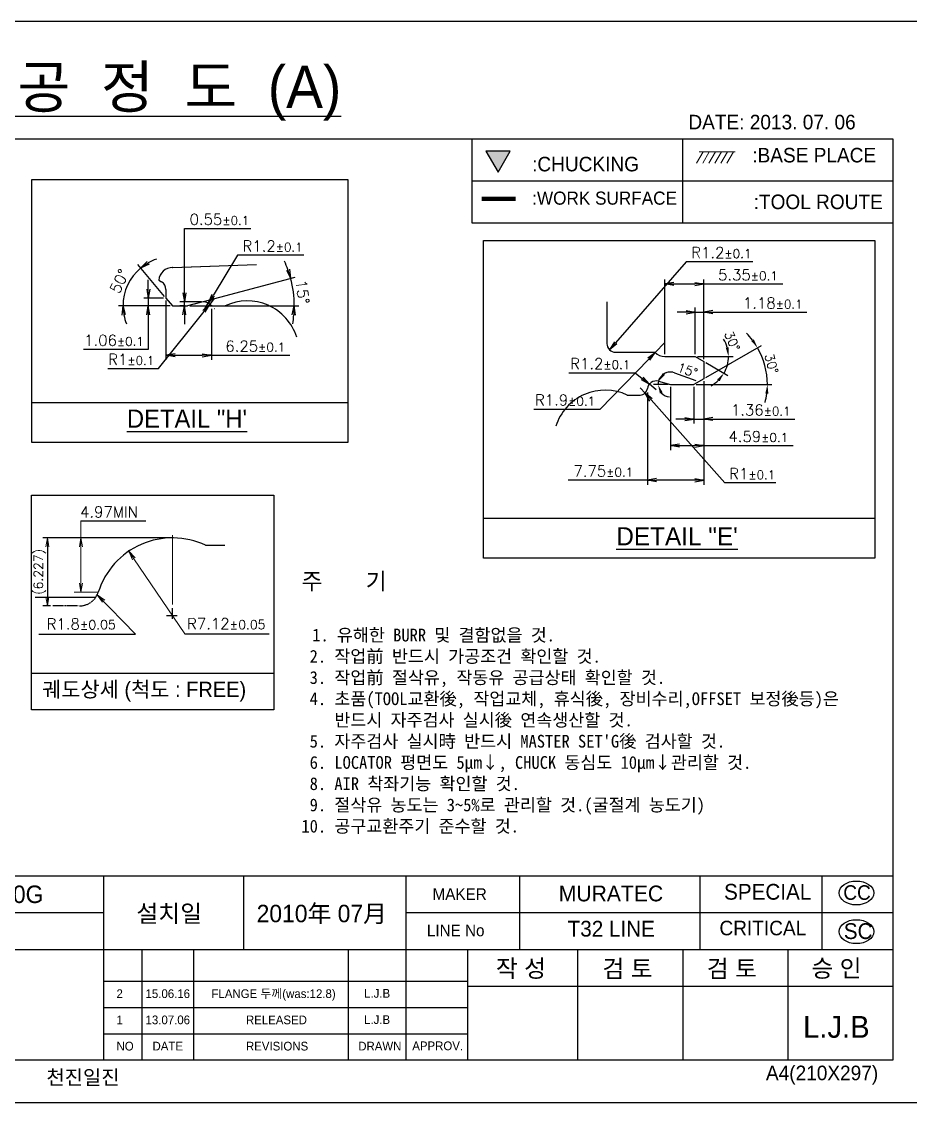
# Model space of a CAD drawing. Header units: millimetres. Extents: x 886 to 3826, y 980 to 1980.
# Drawn here: x 1056.8 to 1301, y 1682.6 to 1979.6 of the extents above; entities that cross this region are included whole.
import ezdxf

# ---------------------------------------------------------------- set-up
doc = ezdxf.new("R2010")
doc.units = ezdxf.units.MM
doc.linetypes.add('CENTER2', pattern=[28.575, 19.05, -3.175, 3.175, -3.175])
doc.linetypes.add('HIDDEN', pattern=[0.375, 0.25, -0.125])
for name, color, linetype, lineweight in [('\\M+3B0A1\\M+3B0F8\\M+3BACE', 5, 'Continuous', 13), ('\\M+3B1E2\\M+3C1D8\\M+3B8E9', 111, 'Continuous', 9), ('center', 1, 'CENTER2', 13), ('DIM', 1, 'Continuous', 13)]:
    doc.layers.add(name, color=color, linetype=linetype, lineweight=lineweight)
doc.styles.add('GHS', font='Gulim.ttf')
doc.styles.add('ROMANS', font='ROMANS.shx', dxfattribs={"height": 3})
doc.styles.get("Standard").update_dxf_attribs({"font": 'txt.shx', "bigfont": 'whgtxt.shx'})
doc.styles.add('STYLE1', font='txt.shx')
doc.dimstyles.new('2\\M+3B9E8', dxfattribs={"dimtxt": 3, "dimasz": 2.5, "dimexe": 1.25, "dimexo": 0.625, "dimgap": 1, "dimtad": 1, "dimtoh": 1, "dimlfac": 0.5, "dimdsep": 46, "dimtxsty": 'ROMANS', "dimblk": 'OPEN', "dimcen": 0, "dimadec": 0, "dimazin": 0, "dimtol": 1, "dimtp": 0.03, "dimtm": 0.03, "dimtfac": 0.8, "dimtmove": 0, "dimatfit": 3, "dimldrblk": 'OPEN', "dimfxl": 0, "dimarcsym": 0})
doc.dimstyles.new('ISO-25', dxfattribs={"dimtxt": 2.5, "dimasz": 2.5, "dimexe": 1.25, "dimexo": 0.625, "dimtad": 1, "dimtxsty": 'Standard', "dimcen": 2.5, "dimadec": 0, "dimazin": 0, "dimtfac": 1, "dimtmove": 0, "dimatfit": 3, "dimfxl": 0, "dimarcsym": 0})

# ---------------------------------------------------------------- blocks, each defined once
blk = doc.blocks.new('_Open')
at = {"color": 0, "linetype": 'ByBlock', "lineweight": -2}
for p, q in [((-1, 0.17), (0, 0)), ((-1, -0.17), (0, 0)), ((0, 0), (-1, 0))]:
    blk.add_line(p, q, dxfattribs=at)
blk = doc.blocks.new('*D25')
at = {"color": 0, "lineweight": -2, "transparency": 16777216}
for p, q in [((1239.4, 1913.62), (1219.95, 1891.3)), ((1257.63, 1913.62), (1239.4, 1913.62))]:
    blk.add_line(p, q, dxfattribs=at)
at = {"layer": 'Defpoints', "color": 0, "transparency": 16777216}
for p in [(1218.31, 1889.41), (1219.88, 1891.22)]:
    blk.add_point(p, dxfattribs=at)
at = {"color": 0, "lineweight": -2, "transparency": 16777216, "xscale": 2.5, "yscale": 2.5, "zscale": 2.5, "rotation": 228.9256780784395}
blk.add_blockref('_Open', (1218.31, 1889.41), dxfattribs=at)
at = {"color": 0, "transparency": 16777216, "insert": (1249.01, 1916.12), "char_height": 3, "attachment_point": 5, "style": 'ROMANS'}
blk.add_mtext('R1.2{\\H2.400000;±0.1}', dxfattribs=at)
blk = doc.blocks.new('*D114')
at = {"layer": 'Defpoints', "color": 0, "transparency": 16777216}
for p in [(1086.88, 1908.93), (1096.43, 1903.6), (1098.2, 1901.48), (1098.2, 1901.48), (1102.39, 1901.48)]:
    blk.add_point(p, dxfattribs=at)
at = {"layer": 'DIM', "color": 0, "lineweight": -2, "transparency": 16777216}
for p, q in [((1096.03, 1904.08), (1088.69, 1912.82)), ((1097.58, 1901.48), (1083.4, 1901.48))]:
    blk.add_line(p, q, dxfattribs=at)
for start, end in [(108.829, 119.4145), (130, 180), (190.5855, 201.171)]:
    blk.add_arc((1098.2, 1901.48), 13.55, start, end, dxfattribs=at)
at = {"layer": 'DIM', "color": 0, "lineweight": -2, "transparency": 16777216, "xscale": 2.5, "yscale": 2.5, "zscale": 2.5}
for p, rotation in [((1089.49, 1911.86), 214.7072453972149), ((1084.65, 1901.48), 95.29275460277445)]:
    blk.add_blockref('_Open', p, dxfattribs=dict(at, rotation=rotation))
at = {"layer": 'DIM', "color": 0, "transparency": 16777216, "insert": (1083.66, 1908.27), "char_height": 3, "attachment_point": 5, "rotation": 65, "style": 'ROMANS'}
blk.add_mtext('50°', dxfattribs=at)
blk = doc.blocks.new('*D115')
at = {"color": 0, "lineweight": -2, "transparency": 16777216}
for p, q in [((1091.57, 1906.1), (1091.57, 1908.6)), ((1095.8, 1903.6), (1090.32, 1903.6)), ((1097.58, 1901.48), (1090.32, 1901.48)), ((1091.57, 1903.6), (1091.57, 1901.48)), ((1091.57, 1898.98), (1091.57, 1889.52)), ((1091.57, 1889.52), (1073.77, 1889.52))]:
    blk.add_line(p, q, dxfattribs=at)
at = {"layer": 'Defpoints', "color": 0, "transparency": 16777216}
for p in [(1091.57, 1903.6), (1096.43, 1903.6), (1098.2, 1901.48)]:
    blk.add_point(p, dxfattribs=at)
at = {"color": 0, "lineweight": -2, "transparency": 16777216, "xscale": 2.5, "yscale": 2.5, "zscale": 2.5}
for p, rotation in [((1091.57, 1903.6), 270), ((1091.57, 1901.48), 90)]:
    blk.add_blockref('_Open', p, dxfattribs=dict(at, rotation=rotation))
at = {"color": 0, "transparency": 16777216, "insert": (1082.17, 1892.02), "char_height": 3, "attachment_point": 5, "style": 'ROMANS'}
blk.add_mtext('1.06{\\H2.400000;±0.1}', dxfattribs=at)
blk = doc.blocks.new('*D116')
at = {"color": 0, "lineweight": -2, "transparency": 16777216}
for p, q in [((1096.43, 1902.98), (1096.43, 1886.65)), ((1108.93, 1900.69), (1108.93, 1886.65)), ((1098.93, 1887.9), (1106.43, 1887.9)), ((1108.93, 1887.9), (1130.51, 1887.9))]:
    blk.add_line(p, q, dxfattribs=at)
at = {"layer": 'Defpoints', "color": 0, "transparency": 16777216}
for p in [(1096.43, 1903.6), (1108.93, 1901.31), (1108.93, 1887.9)]:
    blk.add_point(p, dxfattribs=at)
at = {"color": 0, "lineweight": -2, "transparency": 16777216, "xscale": 2.5, "yscale": 2.5, "zscale": 2.5, "rotation": 180}
blk.add_blockref('_Open', (1096.43, 1887.9), dxfattribs=at)
at = {"color": 0, "lineweight": -2, "transparency": 16777216, "xscale": 2.5, "yscale": 2.5, "zscale": 2.5}
blk.add_blockref('_Open', (1108.93, 1887.9), dxfattribs=at)
at = {"color": 0, "transparency": 16777216, "insert": (1120.97, 1890.4), "char_height": 3, "attachment_point": 5, "style": 'ROMANS'}
blk.add_mtext('6.25{\\H2.400000;±0.1}', dxfattribs=at)
blk = doc.blocks.new('*D117')
at = {"layer": 'Defpoints', "color": 0, "transparency": 16777216}
for p in [(1131.24, 1906.57), (1098.2, 1901.48), (1102.39, 1901.48), (1102.39, 1901.48), (1106.19, 1902.5)]:
    blk.add_point(p, dxfattribs=at)
at = {"layer": 'DIM', "color": 0, "lineweight": -2, "transparency": 16777216}
for p, q in [((1106.79, 1902.66), (1131.9, 1909.39)), ((1103.01, 1901.48), (1132.94, 1901.48))]:
    blk.add_line(p, q, dxfattribs=at)
for start, end in [(19.8903, 24.7805), (0, 15), (350.2195, 355.1097)]:
    blk.add_arc((1102.39, 1901.48), 29.3, start, end, dxfattribs=at)
at = {"layer": 'DIM', "color": 0, "lineweight": -2, "transparency": 16777216, "xscale": 2.5, "yscale": 2.5, "zscale": 2.5}
for p, rotation in [((1130.69, 1909.07), 287.4451346900052), ((1131.69, 1901.48), 87.55486530999929)]:
    blk.add_blockref('_Open', p, dxfattribs=dict(at, rotation=rotation))
at = {"layer": 'DIM', "color": 0, "transparency": 16777216, "insert": (1133.96, 1905.31), "char_height": 3, "attachment_point": 5, "rotation": 276.9107, "style": 'ROMANS'}
blk.add_mtext('15°', dxfattribs=at)
blk = doc.blocks.new('*D118')
at = {"layer": 'Defpoints', "color": 0, "transparency": 16777216}
for p in [(1108.06, 1902.23), (1106.81, 1900.18)]:
    blk.add_point(p, dxfattribs=at)
at = {"layer": 'DIM', "color": 0, "lineweight": -2, "transparency": 16777216}
for p, q in [((1116.12, 1915.41), (1109.37, 1904.36)), ((1134.35, 1915.41), (1116.12, 1915.41)), ((1106.81, 1900.18), (1108.06, 1902.23))]:
    blk.add_line(p, q, dxfattribs=at)
at = {"layer": 'DIM', "color": 0, "lineweight": -2, "transparency": 16777216, "xscale": 2.5, "yscale": 2.5, "zscale": 2.5, "rotation": 238.5512078849313}
blk.add_blockref('_Open', (1108.06, 1902.23), dxfattribs=at)
at = {"layer": 'DIM', "color": 0, "transparency": 16777216, "insert": (1125.74, 1917.91), "char_height": 3, "attachment_point": 5, "style": 'ROMANS'}
blk.add_mtext('R1.2{\\H2.400000;±0.1}', dxfattribs=at)
blk = doc.blocks.new('*D119')
at = {"layer": 'Defpoints', "color": 0, "transparency": 16777216}
for p in [(1101.51, 1902.58), (1102.39, 1901.48), (1106.81, 1902.58)]:
    blk.add_point(p, dxfattribs=at)
at = {"layer": 'DIM', "color": 0, "lineweight": -2, "transparency": 16777216}
for p, q in [((1101.51, 1905.08), (1101.51, 1922.76)), ((1101.51, 1922.76), (1119.74, 1922.76)), ((1106.18, 1902.58), (1100.26, 1902.58)), ((1101.76, 1901.48), (1100.26, 1901.48)), ((1101.51, 1901.48), (1101.51, 1902.58)), ((1101.51, 1898.98), (1101.51, 1896.48))]:
    blk.add_line(p, q, dxfattribs=at)
at = {"layer": 'DIM', "color": 0, "lineweight": -2, "transparency": 16777216, "xscale": 2.5, "yscale": 2.5, "zscale": 2.5}
for p, rotation in [((1101.51, 1902.58), 270), ((1101.51, 1901.48), 90)]:
    blk.add_blockref('_Open', p, dxfattribs=dict(at, rotation=rotation))
at = {"layer": 'DIM', "color": 0, "transparency": 16777216, "insert": (1111.13, 1925.26), "char_height": 3, "attachment_point": 5, "style": 'ROMANS'}
blk.add_mtext('0.55{\\H2.400000;±0.1}', dxfattribs=at)
blk = doc.blocks.new('*D120')
at = {"color": 0, "lineweight": -2, "transparency": 16777216}
for p, q in [((1233.5, 1888.2), (1233.5, 1908.75)), ((1236, 1907.5), (1241.7, 1907.5)), ((1244.2, 1886.83), (1244.2, 1908.75)), ((1244.2, 1907.5), (1265.93, 1907.5))]:
    blk.add_line(p, q, dxfattribs=at)
at = {"layer": 'Defpoints', "color": 0, "transparency": 16777216}
for p in [(1244.2, 1907.5), (1233.5, 1887.57), (1244.2, 1886.21)]:
    blk.add_point(p, dxfattribs=at)
at = {"color": 0, "lineweight": -2, "transparency": 16777216, "xscale": 2.5, "yscale": 2.5, "zscale": 2.5, "rotation": 180}
blk.add_blockref('_Open', (1233.5, 1907.5), dxfattribs=at)
at = {"color": 0, "lineweight": -2, "transparency": 16777216, "xscale": 2.5, "yscale": 2.5, "zscale": 2.5}
blk.add_blockref('_Open', (1244.2, 1907.5), dxfattribs=at)
at = {"color": 0, "transparency": 16777216, "insert": (1256.32, 1910), "char_height": 3, "attachment_point": 5, "style": 'ROMANS'}
blk.add_mtext('5.35{\\H2.400000;±0.1}', dxfattribs=at)
blk = doc.blocks.new('*D121')
at = {"color": 0, "lineweight": -2, "transparency": 16777216}
for p, q in [((1241.84, 1888.2), (1241.84, 1900.99)), ((1244.2, 1886.83), (1244.2, 1900.99)), ((1239.34, 1899.74), (1236.84, 1899.74)), ((1241.84, 1899.74), (1244.2, 1899.74)), ((1246.7, 1899.74), (1272.55, 1899.74))]:
    blk.add_line(p, q, dxfattribs=at)
at = {"layer": 'Defpoints', "color": 0, "transparency": 16777216}
for p in [(1241.84, 1899.74), (1241.84, 1887.57), (1244.2, 1886.21)]:
    blk.add_point(p, dxfattribs=at)
at = {"color": 0, "lineweight": -2, "transparency": 16777216, "xscale": 2.5, "yscale": 2.5, "zscale": 2.5}
blk.add_blockref('_Open', (1241.84, 1899.74), dxfattribs=at)
at = {"color": 0, "lineweight": -2, "transparency": 16777216, "xscale": 2.5, "yscale": 2.5, "zscale": 2.5, "rotation": 180}
blk.add_blockref('_Open', (1244.2, 1899.74), dxfattribs=at)
at = {"color": 0, "transparency": 16777216, "insert": (1263.15, 1902.24), "char_height": 3, "attachment_point": 5, "style": 'ROMANS'}
blk.add_mtext('1.18{\\H2.400000;±0.1}', dxfattribs=at)
blk = doc.blocks.new('*D122')
at = {"color": 0, "lineweight": -2, "transparency": 16777216}
for p, q in [((1233.5, 1891.37), (1230.85, 1888.65)), ((1215.7, 1873.12), (1229.1, 1886.86)), ((1197.47, 1873.12), (1215.7, 1873.12))]:
    blk.add_line(p, q, dxfattribs=at)
at = {"layer": 'Defpoints', "color": 0, "transparency": 16777216}
for p in [(1233.5, 1891.37), (1230.85, 1888.65)]:
    blk.add_point(p, dxfattribs=at)
at = {"color": 0, "lineweight": -2, "transparency": 16777216, "xscale": 2.5, "yscale": 2.5, "zscale": 2.5, "rotation": 45.70872396296534}
blk.add_blockref('_Open', (1230.85, 1888.65), dxfattribs=at)
at = {"color": 0, "transparency": 16777216, "insert": (1206.08, 1875.62), "char_height": 3, "attachment_point": 5, "style": 'ROMANS'}
blk.add_mtext('R1.9{\\H2.400000;±0.1}', dxfattribs=at)
blk = doc.blocks.new('*D123')
at = {"color": 0, "lineweight": -2, "transparency": 16777216}
for p, q in [((1207.14, 1883.11), (1225.37, 1883.11)), ((1225.37, 1883.11), (1227.3, 1881.53)), ((1231.1, 1878.44), (1229.24, 1879.95))]:
    blk.add_line(p, q, dxfattribs=at)
at = {"layer": 'Defpoints', "color": 0, "transparency": 16777216}
for p in [(1229.24, 1879.95), (1231.1, 1878.44)]:
    blk.add_point(p, dxfattribs=at)
at = {"color": 0, "lineweight": -2, "transparency": 16777216, "xscale": 2.5, "yscale": 2.5, "zscale": 2.5, "rotation": 320.8261645105659}
blk.add_blockref('_Open', (1229.24, 1879.95), dxfattribs=at)
at = {"color": 0, "transparency": 16777216, "insert": (1215.75, 1885.61), "char_height": 3, "attachment_point": 5, "style": 'ROMANS'}
blk.add_mtext('R1.2{\\H2.400000;±0.1}', dxfattribs=at)
blk = doc.blocks.new('*D124')
at = {"color": 0, "lineweight": -2, "transparency": 16777216}
for p, q in [((1244.2, 1880.81), (1244.2, 1869.12)), ((1241.49, 1879.25), (1241.49, 1869.12)), ((1238.99, 1870.37), (1236.49, 1870.37)), ((1241.49, 1870.37), (1244.2, 1870.37)), ((1246.7, 1870.37), (1269.25, 1870.37))]:
    blk.add_line(p, q, dxfattribs=at)
at = {"layer": 'Defpoints', "color": 0, "transparency": 16777216}
for p in [(1244.2, 1881.44), (1241.49, 1879.87), (1241.49, 1870.37)]:
    blk.add_point(p, dxfattribs=at)
at = {"color": 0, "lineweight": -2, "transparency": 16777216, "xscale": 2.5, "yscale": 2.5, "zscale": 2.5}
blk.add_blockref('_Open', (1241.49, 1870.37), dxfattribs=at)
at = {"color": 0, "lineweight": -2, "transparency": 16777216, "xscale": 2.5, "yscale": 2.5, "zscale": 2.5, "rotation": 180}
blk.add_blockref('_Open', (1244.2, 1870.37), dxfattribs=at)
at = {"color": 0, "transparency": 16777216, "insert": (1259.85, 1872.87), "char_height": 3, "attachment_point": 5, "style": 'ROMANS'}
blk.add_mtext('1.36{\\H2.400000;±0.1}', dxfattribs=at)
blk = doc.blocks.new('*D125')
at = {"color": 0, "lineweight": -2, "transparency": 16777216}
for p, q in [((1244.2, 1880.81), (1244.2, 1861.83)), ((1235.02, 1879.25), (1235.02, 1861.83)), ((1237.52, 1863.08), (1241.7, 1863.08)), ((1244.2, 1863.08), (1268.79, 1863.08))]:
    blk.add_line(p, q, dxfattribs=at)
at = {"layer": 'Defpoints', "color": 0, "transparency": 16777216}
for p in [(1244.2, 1881.44), (1235.02, 1879.87), (1235.02, 1863.08)]:
    blk.add_point(p, dxfattribs=at)
at = {"color": 0, "lineweight": -2, "transparency": 16777216, "xscale": 2.5, "yscale": 2.5, "zscale": 2.5, "rotation": 180}
blk.add_blockref('_Open', (1235.02, 1863.08), dxfattribs=at)
at = {"color": 0, "lineweight": -2, "transparency": 16777216, "xscale": 2.5, "yscale": 2.5, "zscale": 2.5}
blk.add_blockref('_Open', (1244.2, 1863.08), dxfattribs=at)
at = {"color": 0, "transparency": 16777216, "insert": (1259.17, 1865.58), "char_height": 3, "attachment_point": 5, "style": 'ROMANS'}
blk.add_mtext('4.59{\\H2.400000;±0.1}', dxfattribs=at)
blk = doc.blocks.new('*D126')
at = {"color": 0, "linetype": 'ByBlock', "lineweight": -2, "transparency": 16777216}
for p, q in [((1242.46, 1887.57), (1252.23, 1887.57)), ((1244.74, 1885.89), (1250.84, 1882.37))]:
    blk.add_line(p, q, dxfattribs=at)
for start, end in [(15.7133, 31.4267), (330, 0), (298.5733, 314.2867)]:
    blk.add_arc((1241.84, 1887.57), 9.14, start, end, dxfattribs=at)
at = {"color": 0, "linetype": 'ByBlock', "transparency": 16777216}
for points in [[(1251.05, 1890.11), (1250.23, 1889.99), (1250.98, 1887.57)], [(1247.89, 1881.28), (1248.55, 1880.77), (1249.76, 1883)]]:
    blk.add_solid(points, dxfattribs=at)
at = {"layer": 'Defpoints', "color": 0, "linetype": 'ByBlock', "transparency": 16777216}
for p in [(1233.5, 1887.57), (1241.84, 1887.57), (1241.84, 1887.57), (1244.2, 1886.21), (1250.43, 1884.44)]:
    blk.add_point(p, dxfattribs=at)
at = {"color": 0, "linetype": 'ByBlock', "transparency": 16777216, "insert": (1252.01, 1891.8), "char_height": 2.5, "attachment_point": 5, "rotation": 292.5651}
blk.add_mtext('30°', dxfattribs=at)
blk = doc.blocks.new('*D127')
at = {"color": 0, "linetype": 'ByBlock', "lineweight": -2, "transparency": 16777216}
for p, q in [((1244.74, 1881.75), (1260.05, 1890.59)), ((1242.12, 1879.87), (1262.93, 1879.87))]:
    blk.add_line(p, q, dxfattribs=at)
for start, end in [(37.1011, 44.2022), (360, 30), (345.7978, 352.8989)]:
    blk.add_arc((1241.49, 1879.87), 20.18, start, end, dxfattribs=at)
at = {"color": 0, "linetype": 'ByBlock', "transparency": 16777216}
for points in [[(1257.94, 1892.28), (1257.24, 1891.82), (1258.97, 1889.96)], [(1261.1, 1877.4), (1261.94, 1877.35), (1261.68, 1879.87)]]:
    blk.add_solid(points, dxfattribs=at)
at = {"layer": 'Defpoints', "color": 0, "linetype": 'ByBlock', "transparency": 16777216}
for p in [(1261.37, 1883.38), (1244.2, 1881.44), (1235.02, 1879.87), (1241.49, 1879.87), (1241.49, 1879.87)]:
    blk.add_point(p, dxfattribs=at)
at = {"color": 0, "linetype": 'ByBlock', "transparency": 16777216, "insert": (1262.8, 1885.58), "char_height": 2.5, "attachment_point": 5, "rotation": 285}
blk.add_mtext('30°', dxfattribs=at)
blk = doc.blocks.new('*D128')
at = {"color": 0, "lineweight": -2, "transparency": 16777216}
for p, q in [((1244.2, 1880.81), (1244.2, 1852.33)), ((1228.7, 1877.65), (1228.7, 1852.33)), ((1228.7, 1853.58), (1206.97, 1853.58)), ((1241.7, 1853.58), (1231.2, 1853.58))]:
    blk.add_line(p, q, dxfattribs=at)
at = {"layer": 'Defpoints', "color": 0, "transparency": 16777216}
for p in [(1244.2, 1881.44), (1228.7, 1878.27), (1228.7, 1853.58)]:
    blk.add_point(p, dxfattribs=at)
at = {"color": 0, "lineweight": -2, "transparency": 16777216, "xscale": 2.5, "yscale": 2.5, "zscale": 2.5, "rotation": 180}
blk.add_blockref('_Open', (1228.7, 1853.58), dxfattribs=at)
at = {"color": 0, "lineweight": -2, "transparency": 16777216, "xscale": 2.5, "yscale": 2.5, "zscale": 2.5}
blk.add_blockref('_Open', (1244.2, 1853.58), dxfattribs=at)
at = {"color": 0, "transparency": 16777216, "insert": (1216.59, 1856.08), "char_height": 3, "attachment_point": 5, "style": 'ROMANS'}
blk.add_mtext('7.75{\\H2.400000;±0.1}', dxfattribs=at)
blk = doc.blocks.new('*D129')
at = {"color": 0, "linetype": 'ByBlock', "lineweight": -2, "transparency": 16777216}
for p, q in [((1236.15, 1883.09), (1242.04, 1881.01)), ((1234.39, 1879.87), (1230.36, 1879.87))]:
    blk.add_line(p, q, dxfattribs=at)
for start, end in [(70.6045, 165), (78.9137, 121.9569), (165, 180), (223.0431, 266.0863)]:
    blk.add_arc((1235.02, 1879.87), 3.41, start, end, dxfattribs=at)
at = {"color": 0, "linetype": 'ByBlock', "transparency": 16777216}
for points in [[(1233.55, 1882.51), (1232.88, 1883.01), (1231.72, 1880.75)], [(1232.14, 1877.39), (1232.91, 1877.7), (1231.61, 1879.87)]]:
    blk.add_solid(points, dxfattribs=at)
at = {"layer": 'Defpoints', "color": 0, "linetype": 'ByBlock', "transparency": 16777216}
for p in [(1231.62, 1880.17), (1231.72, 1880.75), (1235.02, 1879.87), (1235.02, 1879.87), (1241.49, 1879.87)]:
    blk.add_point(p, dxfattribs=at)
at = {"color": 0, "linetype": 'ByBlock', "transparency": 16777216, "insert": (1239.72, 1883.82), "char_height": 2.5, "attachment_point": 5, "rotation": 340.6045}
blk.add_mtext('15°', dxfattribs=at)
blk = doc.blocks.new('A$C244604A2')
at = {"color": 7}
for p, q in [((3.83, 19.17), (26.89, 19.97)), ((1.97, 13.1), (1.97, 10.7)), ((1.97, 10.7), (3.75, 8.59)), ((3.75, 8.59), (7.94, 8.59))]:
    blk.add_line(p, q, dxfattribs=at)
at = {"color": 7, "linetype": 'ByBlock'}
for p, q in [((0, 15.63), (0.77, 15.18)), ((11.74, 9.6), (7.94, 8.59)), ((11.74, 9.6), (9.8, 9.09))]:
    blk.add_line(p, q, dxfattribs=at)
at = {"color": 7, "linetype": 'ByBlock', "ltscale": 0.2}
blk.add_line((15.27, 8.59), (18.28, 8.59), dxfattribs=at)
at = {"color": 7}
blk.add_arc((3.97, 15.17), 4, 92, 173.4873, dxfattribs=at)
at = {"color": 7, "linetype": 'ByBlock'}
for centre, radius, start, end in [((-0.43, 13.1), 2.4, 0, 60), ((12.36, 7.29), 2.4, 48.5904, 105), ((15.27, 10.59), 2, 228.5904, 270), ((24.34, -4.3), 14.24, 17.5721, 115.1975)]:
    blk.add_arc(centre, radius, start, end, dxfattribs=at)
blk = doc.blocks.new('*D150')
at = {"layer": 'Defpoints', "color": 0, "transparency": 16777216}
for p in [(1108.47, 1901.92), (1109.72, 1903.48)]:
    blk.add_point(p, dxfattribs=at)
at = {"layer": 'DIM', "color": 0, "lineweight": -2, "transparency": 16777216}
for p, q in [((1109.72, 1903.48), (1108.47, 1901.92)), ((1094.37, 1884.27), (1106.91, 1899.97)), ((1080.43, 1884.27), (1094.37, 1884.27))]:
    blk.add_line(p, q, dxfattribs=at)
at = {"layer": 'DIM', "color": 0, "lineweight": -2, "transparency": 16777216, "xscale": 2.5, "yscale": 2.5, "zscale": 2.5, "rotation": 51.37030931723183}
blk.add_blockref('_Open', (1108.47, 1901.92), dxfattribs=at)
at = {"layer": 'DIM', "color": 0, "transparency": 16777216, "insert": (1086.9, 1886.77), "char_height": 3, "attachment_point": 5, "style": 'ROMANS'}
blk.add_mtext('R1{\\H2.400000;±0.1}', dxfattribs=at)
blk = doc.blocks.new('A$C57777B8A')
at = {"color": 7}
for p, q in [((14.05, 34.22), (14.05, 22.73)), ((16.45, 20.33), (27.24, 20.33)), ((29.95, 19.19), (38.29, 19.19)), ((38.29, 19.19), (40.65, 17.82)), ((40.65, 17.82), (40.65, 13.05)), ((28.17, 12.37), (31.47, 11.49)), ((40.65, 13.05), (37.94, 11.49)), ((31.47, 11.49), (37.94, 11.49))]:
    blk.add_line(p, q, dxfattribs=at)
at = {"color": 7, "linetype": 'ByBlock', "ltscale": 0.2}
blk.add_line((19.64, 8.59), (23.19, 8.59), dxfattribs=at)
at = {"color": 7}
for centre, start, end in [((16.45, 22.73), 180, 270), ((27.55, 10.05), 75, 172.9986)]:
    blk.add_arc(centre, 2.4, start, end, dxfattribs=at)
at = {"color": 7, "linetype": 'ByBlock'}
for centre, radius, start, end in [((29.95, 22.99), 3.8, 224.427, 270), ((13.58, -4.3), 14.24, 64.8025, 162.4279), ((23.19, 10.59), 2, 270, 352.9986)]:
    blk.add_arc(centre, radius, start, end, dxfattribs=at)
blk = doc.blocks.new('*D152')
at = {"color": 0, "lineweight": -2, "transparency": 16777216}
for p, q in [((1226.74, 1878.97), (1228.07, 1877.48)), ((1250.02, 1852.87), (1229.73, 1875.61)), ((1263.97, 1852.87), (1250.02, 1852.87))]:
    blk.add_line(p, q, dxfattribs=at)
at = {"layer": 'Defpoints', "color": 0, "transparency": 16777216}
for p in [(1226.74, 1878.97), (1228.07, 1877.48)]:
    blk.add_point(p, dxfattribs=at)
at = {"color": 0, "lineweight": -2, "transparency": 16777216, "xscale": 2.5, "yscale": 2.5, "zscale": 2.5, "rotation": 131.739949090961}
blk.add_blockref('_Open', (1228.07, 1877.48), dxfattribs=at)
at = {"color": 0, "transparency": 16777216, "insert": (1257.5, 1855.37), "char_height": 3, "attachment_point": 5, "style": 'ROMANS'}
blk.add_mtext('R1{\\H2.400000;±0.1}', dxfattribs=at)
blk = doc.blocks.new('A$C5E933885')
at = {"color": 7, "linetype": 'ByBlock', "ltscale": 0.2}
blk.add_line((46.8, 20.18), (52.12, 20.18), dxfattribs=at)
at = {"color": 0, "linetype": 'ByBlock'}
blk.add_line((0, 5.93), (16.69, 5.93), dxfattribs=at)
at = {"color": 6, "linetype": 'HIDDEN'}
blk.add_line((11.84, 3.53), (4.85, 3.53), dxfattribs=at)
at = {"color": 1}
for p, q in [((36.08, 0.85), (38.98, 0.85)), ((37.71, 0), (37.71, 2.9))]:
    blk.add_line(p, q, dxfattribs=at)
at = {"color": 7, "linetype": 'ByBlock'}
blk.add_arc((37.71, 0.85), 21.36, 64.8025, 162.4279, dxfattribs=at)
at = {"color": 0, "linetype": 'ByBlock'}
blk.add_arc((12.2, 8.93), 5.4, 326.2319, 342.4279, dxfattribs=at)
at = {"color": 6, "linetype": 'HIDDEN'}
blk.add_arc((12.2, 8.93), 5.4, 270, 326.2319, dxfattribs=at)

msp = doc.modelspace()

# ---------------------------------------------------------------- hatches: boundary and pattern name
msp.add_hatch(color=256).paths.add_polyline_path([(1187.6662, 1938.1947), (1191.0187, 1944.0014), (1184.3136, 1944.0014)])

# ---------------------------------------------------------------- linework, layer by layer
for p, q in [((1296.2424, 1947.3114), (895.6687, 1947.3114)), ((1296.2424, 1935.7425), (1180.5533, 1935.7425)), ((1296.2424, 1924.1735), (1180.5533, 1924.1735)), ((1098.288, 1912.0659), (1121.3464, 1912.8711)), ((1096.4276, 1905.9966), (1096.4276, 1903.6002)), ((1096.4276, 1903.6002), (1098.2048, 1901.4822)), ((1098.2048, 1901.4822), (1102.3887, 1901.4822)), ((1217.603, 1901.5651), (1217.603, 1891.1117)), ((1109.81, 1900.7822), (1109.8605, 1900.7822)), ((1220.003, 1888.7117), (1230.7893, 1888.7117)), ((1233.503, 1887.5717), (1241.837, 1887.5717)), ((1241.837, 1887.5717), (1244.203, 1886.2057)), ((1244.203, 1886.2057), (1244.203, 1881.4377)), ((1231.7242, 1880.7536), (1235.0155, 1879.8717)), ((1244.203, 1881.4377), (1241.4906, 1879.8717)), ((1235.0155, 1879.8717), (1241.4906, 1879.8717)), ((1146.4649, 1874.8135), (1059.5227, 1874.8135)), ((1183.6408, 1843.1604), (1291.1948, 1843.1604)), ((1059.5227, 1800.5073), (1126.2272, 1800.5073)), ((895.6687, 1744.8554), (1296.2424, 1744.8554)), ((1079.3253, 1744.8554), (1079.3253, 1694.2413)), ((1117.7358, 1744.8554), (1117.7358, 1724.6098)), ((1162.3271, 1744.8554), (1162.3271, 1724.6098)), ((1193.5691, 1744.8554), (1193.5691, 1724.6098)), ((1243.0832, 1744.8554), (1243.0832, 1724.6098)), ((1276.6628, 1744.8554), (1276.6628, 1724.6098)), ((895.6687, 1734.7326), (1079.3253, 1734.7326)), ((1162.3271, 1734.7326), (1296.2424, 1734.7326)), ((1162.3271, 1734.7326), (1296.2424, 1734.7326)), ((1162.3271, 1734.7326), (1296.2424, 1734.7326)), ((1162.3271, 1734.7326), (1296.2424, 1734.7326)), ((1162.3984, 1734.7326), (1296.2424, 1734.7326)), ((895.6687, 1724.6098), (1296.2424, 1724.6098)), ((1089.8152, 1724.6098), (1089.8152, 1694.2413)), ((1104.0522, 1724.6098), (1104.0522, 1694.2413)), ((1146.5447, 1724.6098), (1146.5447, 1694.2413)), ((1162.3271, 1724.6098), (1162.3271, 1694.2413)), ((1179.2798, 1724.6098), (1179.2798, 1694.2413)), ((1209.4756, 1724.6098), (1209.4756, 1694.2413)), ((1238.3979, 1724.6098), (1238.3979, 1694.2413)), ((1267.3201, 1724.6098), (1267.3201, 1694.2413)), ((1079.3253, 1715.8617), (1179.2798, 1715.8617)), ((1179.2798, 1714.4869), (1296.2424, 1714.4869)), ((1079.3253, 1708.6549), (1179.2798, 1708.6549)), ((1079.3253, 1701.4481), (1179.2798, 1701.4481))]:
    msp.add_line(p, q)
at = {"color": 0, "linetype": 'ByBlock'}
for p, q in [((1094.4534, 1908.522), (1095.2276, 1908.075)), ((1106.1888, 1902.5004), (1102.3887, 1901.4822))]:
    msp.add_line(p, q, dxfattribs=at)
at = {"color": 1, "linetype": 'ByBlock'}
for p, q in [((1073.0849, 1842.3983), (1090.9342, 1842.3983)), ((1097.5934, 1837.7199), (1062.6085, 1837.7199)), ((1063.8585, 1835.2199), (1063.8585, 1821.5389)), ((1064.7298, 1819.0389), (1062.6085, 1819.0389)), ((1061.5092, 1811.2977), (1088.0551, 1811.2977)), ((1101.6008, 1811.3709), (1124.7633, 1811.3709))]:
    msp.add_line(p, q, dxfattribs=at)
for points in [[(895.6687, 1947.3114), (895.6687, 1694.2413), (1296.2424, 1694.2413), (1296.2424, 1947.3114)], [(1180.5533, 1924.1735), (1180.5533, 1947.3114)], [(1238.3979, 1924.1735), (1238.3979, 1947.3114)]]:
    msp.add_lwpolyline(points)
for points in [[(1187.6662, 1938.1947), (1191.0187, 1944.0014), (1184.3136, 1944.0014)], [(1146.4649, 1936.1074), (1059.5227, 1936.1074), (1059.5227, 1864.0345), (1146.4649, 1864.0345)], [(1183.6408, 1919.4064), (1291.1948, 1919.4064), (1291.1948, 1832.17), (1183.6408, 1832.17)], [(1059.5227, 1849.4682), (1126.0456, 1849.4682), (1126.0456, 1790.4932), (1059.5227, 1790.4932)]]:
    msp.add_lwpolyline(points, close=True)
msp.add_lwpolyline([(1242.6995, 1930.1688, 0, 2.8922, 0), (1247.0379, 1930.1688, 0, 0, 0), (1253.3601, 1930.1808, 0, 0, 0)], format="xyseb")
for centre, radius, start, end in [((1098.4276, 1908.0683), 4, 92, 173.487339), ((1220.003, 1891.1117), 2.4, 180, 270)]:
    msp.add_arc(centre, radius, start, end)
at = {"color": 0, "linetype": 'ByBlock'}
for centre, radius, start, end in [((1094.0276, 1905.9966), 2.4, 0, 60), ((1233.503, 1891.3717), 3.8, 224.427004, 270)]:
    msp.add_arc(centre, radius, start, end, dxfattribs=at)
at = {"color": 0, "lineweight": 30}
for centre in [(1286.1156, 1740.1396), (1286.1156, 1729.5095)]:
    msp.add_ellipse(centre, major_axis=(-4.7602, 0), ratio=0.69006599, dxfattribs=at)
at = {"layer": '\\M+3B0A1\\M+3B0F8\\M+3BACE', "const_width": 1.2}
msp.add_lwpolyline([(1183.2022, 1930.9024), (1192.518, 1930.9024)], dxfattribs=at)
at = {"layer": '\\M+3B1E2\\M+3C1D8\\M+3B8E9'}
for p, q in [((1242.2242, 1940.6585), (1244.041, 1943.8053)), ((1242.9374, 1943.8053), (1252.7805, 1943.8053)), ((1243.8941, 1940.6585), (1245.7109, 1943.8053)), ((1245.5639, 1940.6585), (1247.3807, 1943.8053)), ((1247.2337, 1940.6585), (1249.0505, 1943.8053)), ((1248.9035, 1940.6585), (1250.7203, 1943.8053)), ((1250.5734, 1940.6585), (1252.3902, 1943.8053))]:
    msp.add_line(p, q, dxfattribs=at)
at = {"layer": 'center'}
msp.add_line((1098.2184, 1819.4097), (1098.2184, 1840.2735), dxfattribs=at)
at = {"layer": 'Defpoints'}
msp.add_lwpolyline([(885.6642, 1682.5917), (1305.6642, 1682.5917), (1305.6642, 1979.5917), (885.6642, 1979.5917)], close=True, dxfattribs=at)
at = {"layer": 'DIM'}
for p, q in [((1073.0849, 1842.3983), (1073.0849, 1822.8086)), ((1098.2184, 1837.7199), (1071.1774, 1837.7199)), ((1101.6008, 1811.3709), (1086.0845, 1834.2576)), ((1077.8551, 1822.8086), (1071.1887, 1822.8086)), ((1088.0551, 1811.2977), (1077.5742, 1822.0997))]:
    msp.add_line(p, q, dxfattribs=at)

# ---------------------------------------------------------------- block references
at = {"color": 0, "linetype": 'ByBlock'}
for name, p in [('A$C244604A2', (1094.4534, 1892.8964)), ('A$C57777B8A', (1203.5495, 1868.3859)), ('A$C5E933885', (1060.5098, 1815.5075))]:
    msp.add_blockref(name, p, dxfattribs=at)
at = {"layer": 'DIM'}
for p, xscale, yscale, zscale, rotation in [((1063.8585, 1837.7199), 2.5, 2.5, 2.5, 90), ((1073.0849, 1837.7199), 2.5, 2.5, 2.5, 90), ((1086.2322, 1834.0398), 2.500000000000042, 2.500000000000042, 2.500000000000042, 124.1357112418201), ((1073.0849, 1822.8086), 2.5, 2.5, 2.5, 270), ((1063.8585, 1819.0389), 2.5, 2.5, 2.5, 270), ((1077.5742, 1822.0997), 2.500000000000033, 2.500000000000033, 2.500000000000033, 134.1357112418201)]:
    msp.add_blockref('_Open', p, dxfattribs=dict(at, xscale=xscale, yscale=yscale, zscale=zscale, rotation=rotation))

# ---------------------------------------------------------------- texts
at = {"attachment_point": 1, "style": 'GHS'}
for s, insert, char_height, width in [('{\\L제  조  공  정  도  (A)}', (1009.8015, 1967.4566), 11.568915, 251.89224), ('DATE: 2013. 07. 06', (1239.9679, 1953.9837), 4, 58.3546), (':CHUCKING ', (1197.0332, 1942.4402), 4, 30.545479), (':BASE PLACE', (1257.5207, 1944.8957), 4, 49.646599), (':WORK SURFACE', (1197.0585, 1932.8833), 3.6, 52.029352), (':TOOL ROUTE', (1257.8987, 1932.0657), 4, 35.749057), ('MAKER', (1169.6886, 1741.43), 3.2, 18.860868), ('SPECIAL', (1249.7666, 1742.6288), 4.33834, 18.86088), ('CC', (1282.5275, 1742.2595), 4, 18.86088), ('설치일', (1088.3177, 1736.8925), 4.8, 40.98192), ('2010年 07月', (1121.3581, 1736.8925), 4.8, 40.9819), ('CRITICAL', (1248.5021, 1732.506), 4, 18.86088), ('SC', (1282.6624, 1731.8231), 4.33834, 18.86088), ('LINE No', (1168.1339, 1731.4515), 3.2, 23.92952), ('작 성', (1187.0835, 1721.8088), 4.8, 22.93208), ('검 토', (1216.3459, 1721.7514), 4.8, 22.93208), ('검 토', (1245.0296, 1721.7639), 4.8, 22.93208), ('승 인', (1273.7499, 1721.8357), 4.8, 22.93208), ('2', (1082.8648, 1713.6645), 2.4, 21.5584), ('15.06.16', (1090.8363, 1713.6645), 2.4, 21.5584), ('FLANGE 두께(was:12.8)', (1108.951, 1713.6645), 2.4, 45.414618), ('L.J.B', (1150.8823, 1713.7444), 2.4, 21.5584), ('1', (1082.8648, 1706.4577), 2.4, 21.5584), ('13.07.06', (1090.8363, 1706.4577), 2.4, 21.5584), ('RELEASED', (1118.4207, 1706.4577), 2.4, 21.5584), ('L.J.B', (1150.8823, 1706.5376), 2.4, 21.5584), ('{\\fﾹ\uffd9ￅ\uffc1ￃﾼ|b0|i0|c129|p17;L.J.B}', (1271.4774, 1706.3476), 6, 22.9321), ('NO', (1082.8648, 1699.2509), 2.4, 21.5584), ('DATE', (1092.7532, 1699.2509), 2.4, 21.5584), ('REVISIONS', (1118.4207, 1699.2509), 2.4, 21.5584), ('DRAWN', (1149.2717, 1699.2509), 2.4, 21.5584), ('APPROV.', (1164.1148, 1699.3308), 2.4, 21.5584), ('천진일진', (1063.6082, 1691.4621), 4, 160.358), ('A4(210X297)', (1261.2723, 1692.6848), 4, 34.190676)]:
    msp.add_mtext(s, dxfattribs=dict(at, insert=insert, char_height=char_height, width=width))
at = {"attachment_point": 1}
for s, insert, char_height, width in [('{\\fGulim|b0|i0|c129|p50;\\LDETAIL "H\'}', (1085.7113, 1872.9991), 5, 61.0416), ('{\\fﾱﾼﾸﾲ|b0|i0|c129|p50;\\LDETAIL "E\'}', (1220.1621, 1840.6615), 5, 61.0416), ('{\\fHYGothic-Medium|b0|i0|c129|p18;궤도상세 (척도 : FREE)}', (1062.4299, 1798.1868), 4.2, 81.75146), ('{\\fGulim|b0|i0|c129|p50;MW200G}', (1036.2538, 1742.1742), 4.8, 46.492), ('{\\fﾱﾼﾸﾲ|b0|i0|c129|p50;MURATEC}', (1204.3524, 1742.1742), 4.338343, 27.59424), ('{\\fGulim|b0|i0|c129|p50;T32 LINE}', (1206.7954, 1732.4854), 4.338343, 66.1326)]:
    msp.add_mtext(s, dxfattribs=dict(at, insert=insert, char_height=char_height, width=width))
at = {"color": 1, "linetype": 'ByBlock', "insert": (1061.7752, 1828.3794), "char_height": 2.5, "attachment_point": 5, "rotation": 90}
msp.add_mtext('(6.227)', dxfattribs=at)
at = {"layer": 'DIM', "color": 1, "insert": (1080.8103, 1844.8528), "char_height": 3, "attachment_point": 5, "style": 'ROMANS'}
msp.add_mtext('4.97MIN', dxfattribs=at)
at = {"layer": 'DIM', "insert": (1133.6596, 1828.0999), "char_height": 4.6, "width": 237.5232, "attachment_point": 1, "style": 'STYLE1'}
msp.add_mtext("{\\fGulimChe|b0|i0|c129|p49;주    기\\P\\P \\H0.7609x;1. 유해한 BURR 및 결함없을 것.\\P 2. 작업前 반드시 가공조건 확인할 것.\\P 3. 작업前 절삭유, 작동유 공급상태 확인할 것.\\P 4. 초품(TOOL교환後, 작업교체, 휴식後, 장비수리,OFFSET 보정後등)은\\P    반드시 자주검사 실시後 연속생산할 것.\\P 5. 자주검사 실시時 반드시 MASTER SET'G後 검사할 것.\\P 6. LOCATOR 평면도 5㎛↓, CHUCK 동심도 10㎛↓관리할 것.\\P 8. AIR 착좌기능 확인할 것. \\P 9. 절삭유 농도는 3~5%로 관리할 것.(굴절계 농도기)\\P10. 공구교환주기 준수할 것.}", dxfattribs=at)
at = {"layer": 'DIM', "char_height": 3, "attachment_point": 5, "rotation": 0.135711, "style": 'ROMANS'}
for s, insert in [('R1.8{\\H0.8333x;%%P0.05}', (1073.1467, 1814.0775)), ('R7.12{\\H0.8333x;%%P0.05}', (1113.0022, 1814.1336))]:
    msp.add_mtext(s, dxfattribs=dict(at, insert=insert))

# ---------------------------------------------------------------- dimensions: what is measured, and where the dimension line sits
at = {"color": 1}
for center, mpoint, picture, middle in [((1219.8829, 1891.2239), (1218.306, 1889.4147), '*D25', (1239.3997, 1913.6167)), ((1233.503, 1891.3717), (1230.8495, 1888.6517), '*D122', (1215.695, 1873.1176)), ((1226.7358, 1878.9717), (1228.0673, 1877.4794), '*D152', (1250.0244, 1852.8699))]:
    dim = msp.add_radius_dim(center=center, mpoint=mpoint, dimstyle='2\\M+3B9E8', override={"dimtp": 0.1, "dimtm": 0.1, "dimtmove": 1}, dxfattribs=at)
    dim.commit()
    dim.dimension.update_dxf_attribs({"geometry": picture, "text_midpoint": middle, "dimtype": 164})
for base, p1, p2, picture, middle in [((1244.203, 1907.4979), (1233.503, 1887.5717), (1244.203, 1886.2057), '*D120', (1256.3173, 1909.9979)), ((1108.9276, 1887.8964), (1096.4276, 1903.6002), (1108.9276, 1901.3116), '*D116', (1120.9705, 1890.3964)), ((1228.703, 1853.5828), (1244.203, 1881.4377), (1228.703, 1878.2717), '*D128', (1216.5888, 1856.0828))]:
    dim = msp.add_linear_dim(base=base, p1=p1, p2=p2, dimstyle='2\\M+3B9E8', override={"dimtp": 0.1, "dimtm": 0.1}, dxfattribs=at)
    dim.commit()
    dim.dimension.update_dxf_attribs({"geometry": picture, "text_midpoint": middle})
dim = msp.add_linear_dim(base=(1091.5714, 1903.6002), p1=(1098.2048, 1901.4822), p2=(1096.4276, 1903.6002), angle=90, dimstyle='2\\M+3B9E8', override={"dimtp": 0.1, "dimtm": 0.1}, dxfattribs=at)
dim.commit()
dim.dimension.update_dxf_attribs({"geometry": '*D115', "text_midpoint": (1082.1714, 1889.5186), "dimtype": 160})
for base, p1, p2, picture, middle in [((1241.837, 1899.7448), (1244.203, 1886.2057), (1241.837, 1887.5717), '*D121', (1263.1471, 1899.7448)), ((1235.0155, 1863.0818), (1244.203, 1881.4377), (1235.0155, 1879.8717), '*D125', (1259.1719, 1863.0818)), ((1241.4906, 1870.3708), (1244.203, 1881.4377), (1241.4906, 1879.8717), '*D124', (1259.8503, 1870.3708))]:
    dim = msp.add_linear_dim(base=base, p1=p1, p2=p2, dimstyle='2\\M+3B9E8', override={"dimtp": 0.1, "dimtm": 0.1}, dxfattribs=at)
    dim.commit()
    dim.dimension.update_dxf_attribs({"geometry": picture, "text_midpoint": middle, "dimtype": 160})
at = {"color": 1, "linetype": 'ByBlock'}
dim = msp.add_angular_dim_2l(base=(1250.43, 1884.4441), line1=((1233.503, 1887.5717), (1241.837, 1887.5717)), line2=((1241.837, 1887.5717), (1244.203, 1886.2057)), dimstyle='ISO-25', dxfattribs=at)
dim.commit()
dim.dimension.update_dxf_attribs({"geometry": '*D126', "text_midpoint": (1250.2814, 1891.0807), "dimtype": 162})
for base, line1, line2, picture, middle in [((1261.3684, 1883.3767), ((1235.0155, 1879.8717), (1241.4906, 1879.8717)), ((1244.203, 1881.4377), (1241.4906, 1879.8717)), '*D127', (1262.7984, 1885.5811)), ((1231.6211, 1880.1687), ((1231.7242, 1880.7536), (1235.0155, 1879.8717)), ((1235.0155, 1879.8717), (1241.4906, 1879.8717)), '*D129', (1239.7173, 1883.8165))]:
    dim = msp.add_angular_dim_2l(base=base, line1=line1, line2=line2, dimstyle='ISO-25', dxfattribs=at)
    dim.commit()
    dim.dimension.update_dxf_attribs({"geometry": picture, "text_midpoint": middle})
at = {"color": 1}
dim = msp.add_radius_dim(center=(1231.103, 1878.4354), mpoint=(1229.2425, 1879.9514), dimstyle='2\\M+3B9E8', override={"dimtp": 0.1, "dimtm": 0.1, "dimtmove": 1}, dxfattribs=at)
dim.commit()
dim.dimension.update_dxf_attribs({"geometry": '*D123', "text_midpoint": (1215.752, 1885.6098)})
at = {"layer": 'DIM', "color": 1}
dim = msp.add_linear_dim(base=(1101.5121, 1902.5822), p1=(1102.3887, 1901.4822), p2=(1106.81, 1902.5822), angle=90, dimstyle='2\\M+3B9E8', override={"dimtp": 0.1, "dimtm": 0.1}, dxfattribs=at)
dim.commit()
dim.dimension.update_dxf_attribs({"geometry": '*D119', "text_midpoint": (1111.1264, 1922.7618), "dimtype": 160})
for center, mpoint, picture, middle in [((1106.81, 1900.1822), (1108.0621, 1902.2297), '*D118', (1125.7388, 1915.4127)), ((1109.7203, 1903.4822), (1108.4717, 1901.9198), '*D150', (1086.8986, 1884.2737))]:
    dim = msp.add_radius_dim(center=center, mpoint=mpoint, dimstyle='2\\M+3B9E8', override={"dimtp": 0.1, "dimtm": 0.1}, dxfattribs=at)
    dim.commit()
    dim.dimension.update_dxf_attribs({"geometry": picture, "text_midpoint": middle, "dimtype": 164})
dim = msp.add_angular_dim_2l(base=(1086.8832, 1908.9286), line1=((1098.2048, 1901.4822), (1102.3887, 1901.4822)), line2=((1096.4276, 1903.6002), (1098.2048, 1901.4822)), dimstyle='2\\M+3B9E8', override={"dimtol": 0}, dxfattribs=at)
dim.commit()
dim.dimension.update_dxf_attribs({"geometry": '*D114', "text_midpoint": (1083.6578, 1908.2656)})
dim = msp.add_angular_dim_2l(base=(1131.2432, 1906.57), line1=((1098.2048, 1901.4822), (1102.3887, 1901.4822)), line2=((1106.1888, 1902.5004), (1102.3887, 1901.4822)), dimstyle='2\\M+3B9E8', override={"dimtol": 0}, dxfattribs=at)
dim.commit()
dim.dimension.update_dxf_attribs({"geometry": '*D117', "text_midpoint": (1131.4755, 1905.0076), "dimtype": 162})

doc.saveas('drawing.dxf')
